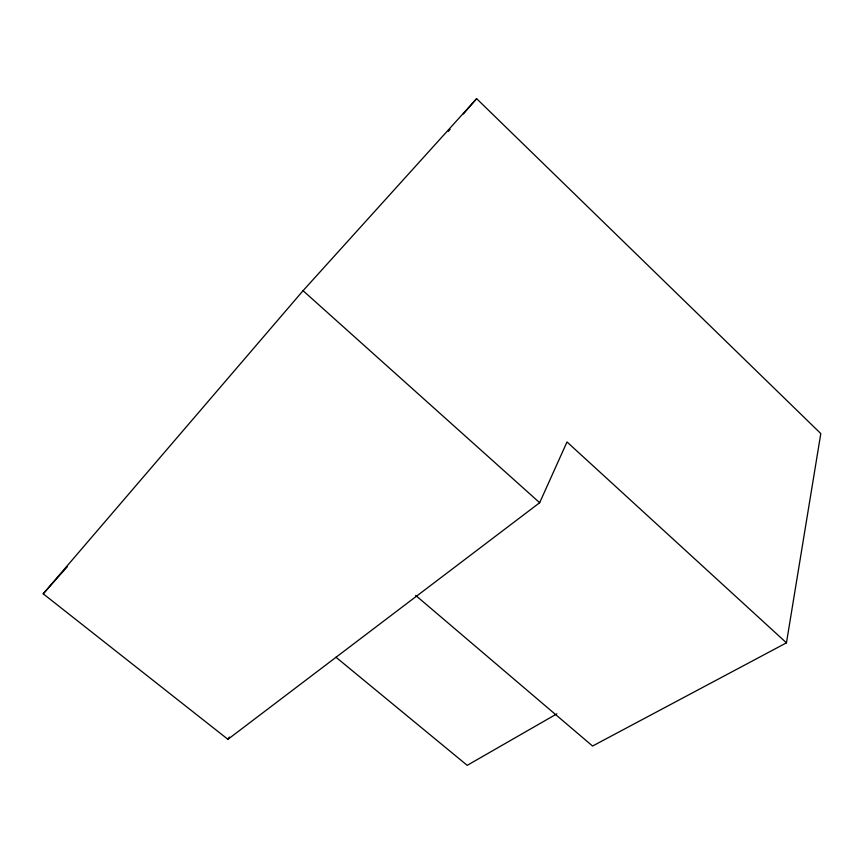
<?xml version="1.0" encoding="UTF-8"?>
<svg xmlns="http://www.w3.org/2000/svg" width="864" height="864" viewBox="0 0 864 864"><rect width="100%" height="100%" fill="white"/><g stroke="black" fill="none" stroke-linecap="round" stroke-linejoin="round"><path stroke-width="1.3" d="M786.456 642.838L820.8 433.577L476.615 98.658L303.059 290.704L43.2 593.806L227.912 739.314L539.665 502.718L567.011 441.968L786.456 642.838L592.564 746.032L415.649 595.382M227.912 739.314L229.338 737.024M448.373 131.339L450.133 129.298M463.374 113.983L476.615 98.658M43.2 593.806L67.381 566.644M556.826 713.869L467.208 765.342L335.923 657.202M303.059 290.704L539.665 502.718"/></g></svg>
